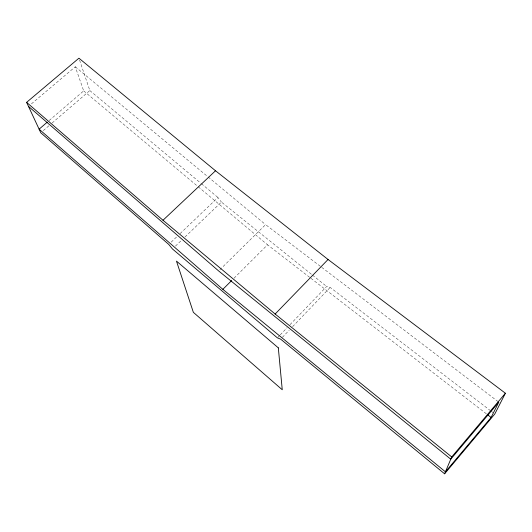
<?xml version="1.0" encoding="UTF-8"?>
<svg xmlns="http://www.w3.org/2000/svg" width="532" height="532" viewBox="0 0 532 532"><rect width="100%" height="100%" fill="white"/><g stroke="black" fill="none" stroke-linecap="round" stroke-linejoin="round"><path stroke-width="0.4" stroke-dasharray="2.66 2" d="M277.95 337.255L279.666 335.459M280.244 334.861L287.12 327.692M289.987 324.706L326.668 286.475L330.199 287.413L490.191 410.458M282.366 337.368L289.195 330.232M292.613 326.668L330.199 287.413M234.027 278.196L267.536 244.8L310.276 277.804M219.816 269.791L265.588 224.617L321.082 266.865M175.454 246.117L181.425 240.391M185.003 236.959L221.418 202.067L311.819 274.565M171.164 242.153L177.156 236.427M180.155 233.568L217.94 197.492L221.418 202.067M49.15 120.538L83.684 90.886L75.278 66.766L31.002 104.225M43.305 130.606L48.957 125.738M52.103 123.032L89.828 90.553L78.936 58.194M321.74 267.37L498.79 402.165M490.85 410.963L492.825 412.486M310.934 278.316L486.494 413.903M312.464 275.084L326.668 286.475M75.278 66.766L207.473 176.411M208.112 176.943L265.588 224.617M89.828 90.553L200.73 183.128M201.369 183.66L217.94 197.492M83.684 90.886L197.558 186.213M198.197 186.745L267.536 244.8"/><path stroke-width="0.8" d="M444.592 473.806L451.721 456.948L505.4 393.234L328.058 259.49L215.52 170.772L78.936 58.194L26.6 102.357L40.784 132.774L168.764 244.447L172.468 248.976L277.378 337.847L280.657 339.157L444.592 473.806L494.8 414.002L505.4 393.234M47.268 122.16L39.109 129.17L222.855 289.328L445.43 471.824L491.096 417.46L498.79 402.165L450.777 459.189L218.639 270.948L28.469 106.367M26.6 102.357L162.998 220.255L275.137 314.026L328.058 259.49M222.855 289.328L231.673 280.544M162.998 220.255L215.52 170.772M487.811 414.92L491.096 417.46M275.137 314.026L451.721 456.948M278.316 347.848L176.464 261.099L193.355 312.337L282.253 389.763L278.316 347.848"/></g></svg>
